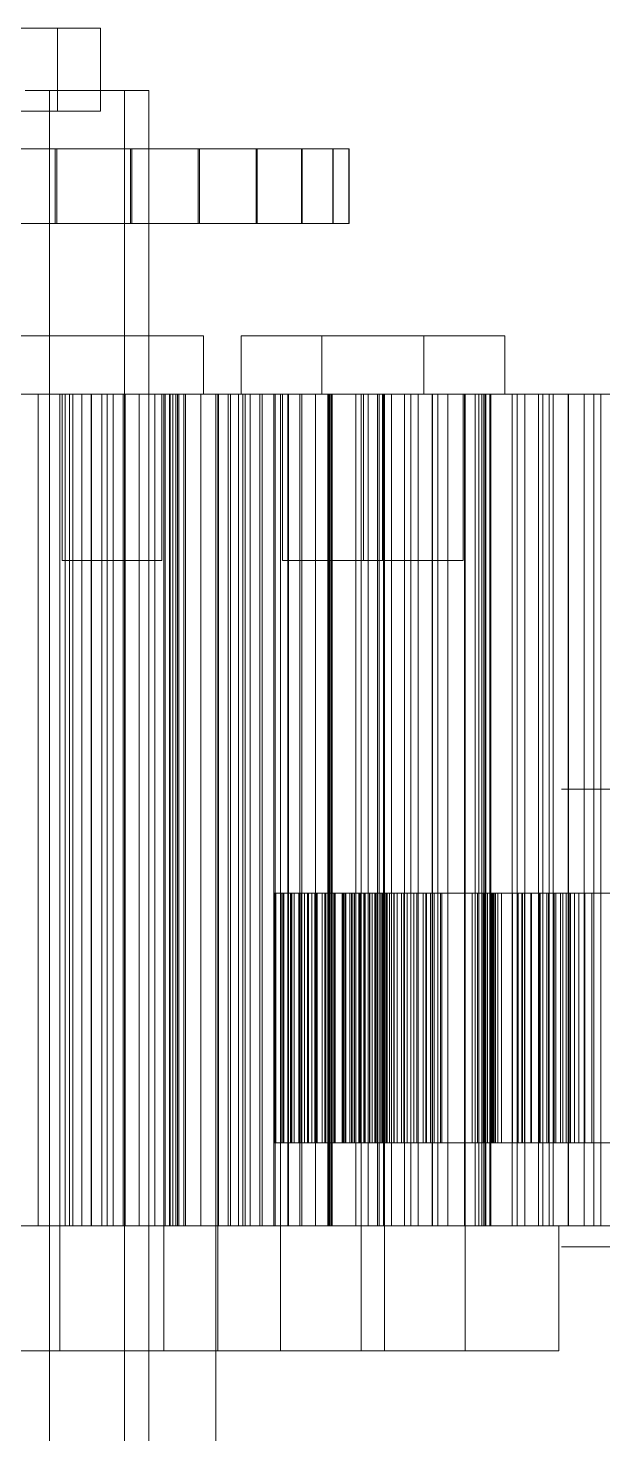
# Model space of a CAD drawing. Header units: millimetres. Extents: x -191664 to 191490, y -197311 to 10263.
# Drawn here: x 25380.5 to 25518.8, y -17500 to -17162 of the extents above; entities that cross this region are included whole.
import ezdxf

# ---------------------------------------------------------------- set-up
doc = ezdxf.new("R2010")
doc.units = ezdxf.units.MM
doc.layers.add('superior_briquetadora', color=7, linetype='Continuous', lineweight=0)
doc.layers.add('superior_C02', color=7, linetype='Continuous', lineweight=0)

msp = doc.modelspace()

# ---------------------------------------------------------------- linework, layer by layer
at = {"layer": 'superior_briquetadora', "color": 9, "true_color": 0xb9c3c2}
for p, q in [((25378.69, -17236), (25380.87, -17236)), ((25380.87, -17236), (25386.97, -17236)), ((25386.97, -17236), (25395.79, -17236)), ((25395.79, -17236), (25405.58, -17236)), ((25405.58, -17236), (25414.4, -17236)), ((25414.4, -17236), (25420.51, -17236)), ((25420.51, -17236), (25422.69, -17236)), ((25422.69, -17236), (25422.69, -17250)), ((25431.76, -17236), (25433.94, -17236)), ((25431.76, -17236), (25431.76, -17250)), ((25433.94, -17236), (25440.04, -17236)), ((25440.04, -17236), (25448.86, -17236)), ((25448.86, -17236), (25458.66, -17236)), ((25451.19, -17236), (25453.37, -17236)), ((25451.19, -17236), (25451.19, -17250)), ((25453.37, -17236), (25459.47, -17236)), ((25458.66, -17236), (25467.48, -17236)), ((25459.47, -17236), (25468.29, -17236)), ((25467.48, -17236), (25473.58, -17236)), ((25468.29, -17236), (25478.08, -17236)), ((25473.58, -17236), (25475.76, -17236)), ((25475.76, -17236), (25475.76, -17250)), ((25478.08, -17236), (25486.9, -17236)), ((25486.9, -17236), (25493.01, -17236)), ((25493.01, -17236), (25495.19, -17236)), ((25495.19, -17236), (25495.19, -17250)), ((25365.5, -17250), (25382.35, -17250)), ((25382.63, -17250), (25365.69, -17250)), ((25382.92, -17250), (25371.59, -17250)), ((25378.21, -17250), (25390.47, -17250)), ((25378.69, -17250), (25380.87, -17250)), ((25379.71, -17250), (25389.45, -17250)), ((25380.87, -17250), (25386.97, -17250)), ((25382.35, -17250), (25397.13, -17250)), ((25397.48, -17250), (25382.63, -17250)), ((25395.71, -17250), (25382.92, -17250)), ((25382.92, -17450), (25382.92, -17250)), ((25386.97, -17250), (25395.79, -17250)), ((25388.19, -17480), (25388.19, -17250)), ((25389.42, -17250), (25388.19, -17250)), ((25388.69, -17250), (25389.87, -17250)), ((25388.69, -17250), (25388.69, -17290)), ((25392.89, -17250), (25389.42, -17250)), ((25389.45, -17250), (25389.45, -17450)), ((25389.45, -17250), (25391.32, -17250)), ((25389.87, -17250), (25393.2, -17250)), ((25390.47, -17250), (25403.9, -17250)), ((25390.47, -17450), (25390.47, -17250)), ((25391.32, -17250), (25391.32, -17450)), ((25391.32, -17250), (25393.43, -17250)), ((25397.91, -17250), (25392.89, -17250)), ((25393.2, -17250), (25398.02, -17250)), ((25393.43, -17250), (25393.43, -17450)), ((25393.43, -17250), (25395.75, -17250)), ((25399.58, -17250), (25395.71, -17250)), ((25395.71, -17450), (25395.71, -17250)), ((25395.75, -17250), (25395.75, -17450)), ((25395.75, -17250), (25398.27, -17250)), ((25395.79, -17250), (25405.58, -17250)), ((25397.13, -17250), (25409.25, -17250)), ((25409.67, -17250), (25397.48, -17250)), ((25403.47, -17250), (25397.91, -17250)), ((25398.02, -17250), (25403.36, -17250)), ((25398.27, -17250), (25398.27, -17450)), ((25398.27, -17250), (25400.96, -17250)), ((25403.42, -17250), (25399.58, -17250)), ((25399.58, -17450), (25399.58, -17250)), ((25400.96, -17250), (25400.96, -17450)), ((25400.96, -17250), (25403.82, -17250)), ((25403.36, -17250), (25408.17, -17250)), ((25407.23, -17250), (25403.42, -17250)), ((25403.42, -17450), (25403.42, -17250)), ((25408.48, -17250), (25403.47, -17250)), ((25403.82, -17250), (25403.82, -17450)), ((25403.82, -17250), (25413.49, -17250)), ((25403.9, -17250), (25417.98, -17250)), ((25403.9, -17450), (25403.9, -17250)), ((25405.58, -17250), (25414.4, -17250)), ((25411, -17250), (25407.23, -17250)), ((25407.23, -17450), (25407.23, -17250)), ((25408.17, -17250), (25411.5, -17250)), ((25411.95, -17250), (25408.48, -17250)), ((25409.25, -17250), (25418.26, -17250)), ((25418.73, -17250), (25409.67, -17250)), ((25414.73, -17250), (25411, -17250)), ((25411, -17450), (25411, -17250)), ((25411.5, -17250), (25412.69, -17250)), ((25413.19, -17250), (25411.95, -17250)), ((25412.69, -17250), (25412.69, -17290)), ((25413.19, -17480), (25413.19, -17250)), ((25413.49, -17250), (25413.49, -17450)), ((25413.49, -17250), (25414.51, -17250)), ((25414.4, -17250), (25420.51, -17250)), ((25414.51, -17250), (25414.51, -17450)), ((25414.51, -17250), (25415.36, -17250)), ((25418.42, -17250), (25414.73, -17250)), ((25414.73, -17450), (25414.73, -17250)), ((25415.36, -17250), (25415.36, -17450)), ((25415.36, -17250), (25416.03, -17250)), ((25416.03, -17250), (25416.03, -17450)), ((25416.03, -17250), (25416.5, -17250)), ((25416.5, -17250), (25416.5, -17450)), ((25416.5, -17250), (25416.77, -17250)), ((25416.77, -17250), (25416.77, -17450)), ((25416.77, -17250), (25416.8, -17250)), ((25416.8, -17250), (25416.8, -17450)), ((25416.8, -17250), (25426.35, -17250)), ((25417.98, -17250), (25432.17, -17250)), ((25417.98, -17450), (25417.98, -17250)), ((25418.26, -17250), (25423.81, -17250)), ((25422.08, -17250), (25418.42, -17250)), ((25418.42, -17450), (25418.42, -17250)), ((25424.3, -17250), (25418.73, -17250)), ((25420.51, -17250), (25422.69, -17250)), ((25425.69, -17250), (25422.08, -17250)), ((25422.08, -17450), (25422.08, -17250)), ((25423.81, -17250), (25425.69, -17250)), ((25426.19, -17250), (25424.3, -17250)), ((25425.69, -17250), (25425.69, -17800)), ((25429.25, -17250), (25425.69, -17250)), ((25425.69, -17450), (25425.69, -17250)), ((25426.19, -17250), (25426.19, -17480)), ((25426.35, -17250), (25426.35, -17450)), ((25426.35, -17250), (25428.65, -17250)), ((25428.65, -17250), (25428.65, -17450)), ((25428.65, -17250), (25431.18, -17250)), ((25432.77, -17250), (25429.25, -17250)), ((25429.25, -17450), (25429.25, -17250)), ((25431.18, -17250), (25431.18, -17450)), ((25431.18, -17250), (25433.92, -17250)), ((25431.76, -17250), (25433.94, -17250)), ((25432.17, -17250), (25445.92, -17250)), ((25432.17, -17450), (25432.17, -17250)), ((25436.25, -17250), (25432.77, -17250)), ((25432.77, -17450), (25432.77, -17250)), ((25433.92, -17250), (25433.92, -17450)), ((25433.92, -17250), (25436.84, -17250)), ((25433.94, -17250), (25440.04, -17250)), ((25439.67, -17250), (25436.25, -17250)), ((25436.25, -17450), (25436.25, -17250)), ((25436.84, -17250), (25436.84, -17450)), ((25436.84, -17250), (25439.94, -17250)), ((25443.05, -17250), (25439.67, -17250)), ((25439.67, -17450), (25439.67, -17250)), ((25439.94, -17250), (25439.94, -17450)), ((25439.94, -17250), (25443.2, -17250)), ((25440.04, -17250), (25448.86, -17250)), ((25441.26, -17480), (25441.26, -17250)), ((25442.5, -17250), (25441.26, -17250)), ((25441.76, -17250), (25442.95, -17250)), ((25441.76, -17250), (25441.76, -17290)), ((25445.97, -17250), (25442.5, -17250)), ((25442.95, -17250), (25446.28, -17250)), ((25446.37, -17250), (25443.05, -17250)), ((25443.05, -17450), (25443.05, -17250)), ((25443.2, -17250), (25443.2, -17450)), ((25443.2, -17250), (25452.64, -17250)), ((25445.92, -17250), (25452.67, -17250)), ((25445.92, -17450), (25445.92, -17250)), ((25450.98, -17250), (25445.97, -17250)), ((25446.28, -17250), (25451.09, -17250)), ((25449.64, -17250), (25446.37, -17250)), ((25446.37, -17450), (25446.37, -17250)), ((25448.86, -17250), (25458.66, -17250)), ((25452.85, -17250), (25449.64, -17250)), ((25449.64, -17450), (25449.64, -17250)), ((25456.54, -17250), (25450.98, -17250)), ((25451.09, -17250), (25456.43, -17250)), ((25451.19, -17250), (25453.37, -17250)), ((25452.64, -17250), (25452.64, -17450)), ((25452.64, -17250), (25453.16, -17250)), ((25452.67, -17250), (25459.37, -17250)), ((25452.67, -17450), (25452.67, -17250)), ((25464.62, -17250), (25452.85, -17250)), ((25452.85, -17450), (25452.85, -17250)), ((25453.03, -17250), (25453.03, -17450)), ((25453.48, -17250), (25453.03, -17250)), ((25453.03, -17250), (25462.3, -17250)), ((25453.16, -17250), (25453.16, -17450)), ((25453.16, -17250), (25453.52, -17250)), ((25453.37, -17250), (25459.47, -17250)), ((25453.48, -17250), (25453.48, -17450)), ((25453.69, -17250), (25453.48, -17250)), ((25453.52, -17250), (25453.52, -17450)), ((25453.52, -17250), (25453.7, -17250)), ((25453.69, -17250), (25453.69, -17450)), ((25453.7, -17250), (25453.7, -17450)), ((25456.43, -17250), (25461.24, -17250)), ((25461.55, -17250), (25456.54, -17250)), ((25458.66, -17250), (25467.48, -17250)), ((25459.37, -17250), (25466, -17250)), ((25459.37, -17450), (25459.37, -17250)), ((25459.47, -17250), (25468.29, -17250)), ((25460.69, -17480), (25460.69, -17250)), ((25461.92, -17250), (25460.69, -17250)), ((25461.19, -17250), (25462.37, -17250)), ((25461.19, -17250), (25461.19, -17290)), ((25461.24, -17250), (25464.57, -17250)), ((25465.02, -17250), (25461.55, -17250)), ((25465.39, -17250), (25461.92, -17250)), ((25462.3, -17250), (25462.3, -17450)), ((25462.3, -17250), (25465.01, -17250)), ((25462.37, -17250), (25465.7, -17250)), ((25464.57, -17250), (25465.76, -17250)), ((25477.71, -17250), (25464.62, -17250)), ((25464.62, -17450), (25464.62, -17250)), ((25465.01, -17250), (25465.01, -17450)), ((25465.01, -17250), (25467.93, -17250)), ((25466.26, -17250), (25465.02, -17250)), ((25470.41, -17250), (25465.39, -17250)), ((25465.7, -17250), (25470.52, -17250)), ((25465.76, -17250), (25465.76, -17290)), ((25466, -17250), (25472.57, -17250)), ((25466, -17450), (25466, -17250)), ((25466.26, -17480), (25466.26, -17250)), ((25467.48, -17250), (25473.58, -17250)), ((25467.93, -17250), (25467.93, -17450)), ((25467.93, -17250), (25471.06, -17250)), ((25468.29, -17250), (25478.08, -17250)), ((25475.97, -17250), (25470.41, -17250)), ((25470.52, -17250), (25475.86, -17250)), ((25471.06, -17250), (25471.06, -17450)), ((25471.06, -17250), (25474.37, -17250)), ((25472.57, -17250), (25479.08, -17250)), ((25472.57, -17450), (25472.57, -17250)), ((25473.58, -17250), (25475.76, -17250)), ((25474.37, -17250), (25474.37, -17450)), ((25474.37, -17250), (25477.84, -17250)), ((25475.86, -17250), (25480.67, -17250)), ((25480.98, -17250), (25475.97, -17250)), ((25491.64, -17250), (25477.71, -17250)), ((25477.71, -17450), (25477.71, -17250)), ((25477.84, -17250), (25477.84, -17450)), ((25477.84, -17250), (25481.48, -17250)), ((25478.08, -17250), (25486.9, -17250)), ((25479.08, -17250), (25485.52, -17250)), ((25479.08, -17450), (25479.08, -17250)), ((25480.67, -17250), (25484, -17250)), ((25484.45, -17250), (25480.98, -17250)), ((25481.48, -17250), (25481.48, -17450)), ((25481.48, -17250), (25490.59, -17250)), ((25484, -17250), (25485.19, -17250)), ((25485.69, -17250), (25484.45, -17250)), ((25485.19, -17250), (25485.19, -17290)), ((25485.52, -17250), (25491.89, -17250)), ((25485.52, -17450), (25485.52, -17250)), ((25485.69, -17480), (25485.69, -17250)), ((25486.9, -17250), (25493.01, -17250)), ((25488.06, -17250), (25488.06, -17450)), ((25488.98, -17250), (25488.06, -17250)), ((25488.06, -17250), (25496.97, -17250)), ((25488.98, -17250), (25488.98, -17450)), ((25489.67, -17250), (25488.98, -17250)), ((25489.67, -17250), (25489.67, -17450)), ((25490.16, -17250), (25489.67, -17250)), ((25490.16, -17250), (25490.16, -17450)), ((25490.47, -17250), (25490.16, -17250)), ((25490.47, -17250), (25490.47, -17450)), ((25490.61, -17250), (25490.47, -17250)), ((25490.59, -17250), (25490.59, -17450)), ((25490.59, -17250), (25490.61, -17250)), ((25490.61, -17250), (25490.61, -17450)), ((25505.85, -17250), (25491.64, -17250)), ((25491.64, -17450), (25491.64, -17250)), ((25491.89, -17250), (25498.19, -17250)), ((25491.89, -17450), (25491.89, -17250)), ((25493.01, -17250), (25495.19, -17250)), ((25496.97, -17250), (25496.97, -17450)), ((25496.97, -17250), (25500.05, -17250)), ((25498.19, -17250), (25504.4, -17250)), ((25498.19, -17450), (25498.19, -17250)), ((25500.05, -17250), (25500.05, -17450)), ((25500.05, -17250), (25503.34, -17250)), ((25503.34, -17250), (25503.34, -17450)), ((25503.34, -17250), (25506.83, -17250)), ((25504.4, -17250), (25510.54, -17250)), ((25504.4, -17450), (25504.4, -17250)), ((25519.8, -17250), (25505.85, -17250)), ((25505.85, -17450), (25505.85, -17250)), ((25506.83, -17250), (25506.83, -17450)), ((25506.83, -17250), (25510.49, -17250)), ((25510.49, -17250), (25510.49, -17450)), ((25510.49, -17250), (25514.31, -17250)), ((25510.54, -17250), (25516.6, -17250)), ((25510.54, -17450), (25510.54, -17250)), ((25514.31, -17250), (25514.31, -17450)), ((25514.31, -17250), (25518.28, -17250)), ((25516.6, -17250), (25522.57, -17250)), ((25516.6, -17450), (25516.6, -17250)), ((25518.28, -17250), (25518.28, -17450)), ((25518.28, -17250), (25526.97, -17250)), ((25388.69, -17290), (25389.87, -17290)), ((25389.87, -17290), (25393.2, -17290)), ((25393.2, -17290), (25398.02, -17290)), ((25398.02, -17290), (25403.36, -17290)), ((25403.36, -17290), (25408.17, -17290)), ((25408.17, -17290), (25411.5, -17290)), ((25411.5, -17290), (25412.69, -17290)), ((25441.76, -17290), (25442.95, -17290)), ((25442.95, -17290), (25446.28, -17290)), ((25446.28, -17290), (25451.09, -17290)), ((25451.09, -17290), (25456.43, -17290)), ((25456.43, -17290), (25461.24, -17290)), ((25461.19, -17290), (25462.37, -17290)), ((25461.24, -17290), (25464.57, -17290)), ((25462.37, -17290), (25465.7, -17290)), ((25464.57, -17290), (25465.76, -17290)), ((25465.7, -17290), (25470.52, -17290)), ((25470.52, -17290), (25475.86, -17290)), ((25475.86, -17290), (25480.67, -17290)), ((25480.67, -17290), (25484, -17290)), ((25484, -17290), (25485.19, -17290)), ((25514.49, -17345), (25508.86, -17345)), ((25508.86, -17345), (25509.03, -17345)), ((25509.03, -17345), (25514.97, -17345)), ((25524.82, -17345), (25514.49, -17345)), ((25514.97, -17345), (25525.52, -17345)), ((25439.69, -17370), (25439.69, -17430)), ((25441.29, -17370), (25439.69, -17370)), ((25439.69, -17370), (25441.63, -17370)), ((25440.16, -17370), (25440.16, -17430)), ((25442.06, -17370), (25440.16, -17370)), ((25440.16, -17370), (25441.95, -17370)), ((25441.29, -17370), (25441.29, -17430)), ((25443.81, -17370), (25441.29, -17370)), ((25441.63, -17370), (25441.63, -17430)), ((25441.63, -17370), (25443.62, -17370)), ((25441.95, -17370), (25441.95, -17430)), ((25441.95, -17370), (25444.5, -17370)), ((25442.06, -17370), (25442.06, -17430)), ((25444.01, -17370), (25442.06, -17370)), ((25443.62, -17370), (25443.62, -17430)), ((25443.62, -17370), (25445.65, -17370)), ((25443.81, -17370), (25443.81, -17430)), ((25446.32, -17370), (25443.81, -17370)), ((25444.01, -17370), (25444.01, -17430)), ((25446, -17370), (25444.01, -17370)), ((25444.5, -17370), (25444.5, -17430)), ((25444.5, -17370), (25447.03, -17370)), ((25445.65, -17370), (25445.65, -17430)), ((25445.65, -17370), (25447.72, -17370)), ((25446, -17370), (25446, -17430)), ((25448.02, -17370), (25446, -17370)), ((25446.32, -17370), (25446.32, -17430)), ((25448.81, -17370), (25446.32, -17370)), ((25447.03, -17370), (25447.03, -17430)), ((25447.03, -17370), (25449.53, -17370)), ((25447.72, -17370), (25447.72, -17430)), ((25447.72, -17370), (25449.81, -17370)), ((25448.02, -17370), (25448.02, -17430)), ((25450.09, -17370), (25448.02, -17370)), ((25448.81, -17370), (25448.81, -17430)), ((25451.26, -17370), (25448.81, -17370)), ((25449.53, -17370), (25449.53, -17430)), ((25449.53, -17370), (25451.99, -17370)), ((25449.81, -17370), (25449.81, -17430)), ((25449.81, -17370), (25451.94, -17370)), ((25450.09, -17370), (25450.09, -17430)), ((25452.18, -17370), (25450.09, -17370)), ((25451.26, -17370), (25451.26, -17430)), ((25453.68, -17370), (25451.26, -17370)), ((25451.94, -17370), (25451.94, -17430)), ((25451.94, -17370), (25454.09, -17370)), ((25451.99, -17370), (25451.99, -17430)), ((25451.99, -17370), (25454.42, -17370)), ((25452.18, -17370), (25452.18, -17430)), ((25454.31, -17370), (25452.18, -17370)), ((25453.68, -17370), (25453.68, -17430)), ((25456.05, -17370), (25453.68, -17370)), ((25454.09, -17370), (25454.09, -17430)), ((25454.09, -17370), (25456.27, -17370)), ((25454.31, -17370), (25454.31, -17430)), ((25456.48, -17370), (25454.31, -17370)), ((25454.42, -17370), (25454.42, -17430)), ((25454.42, -17370), (25456.79, -17370)), ((25456.05, -17370), (25456.05, -17430)), ((25458.36, -17370), (25456.05, -17370)), ((25456.27, -17370), (25456.27, -17430)), ((25456.27, -17370), (25466.58, -17370)), ((25456.48, -17370), (25456.48, -17430)), ((25466.77, -17370), (25456.48, -17370)), ((25456.79, -17370), (25456.79, -17430)), ((25456.79, -17370), (25459.09, -17370)), ((25456.93, -17370), (25456.93, -17430)), ((25461.6, -17370), (25456.93, -17370)), ((25456.93, -17370), (25457.89, -17370)), ((25457.89, -17370), (25457.89, -17430)), ((25457.89, -17370), (25458.95, -17370)), ((25458.36, -17370), (25458.36, -17430)), ((25460.57, -17370), (25458.36, -17370)), ((25458.45, -17370), (25458.45, -17430)), ((25459.35, -17370), (25458.45, -17370)), ((25458.45, -17370), (25463.28, -17370)), ((25458.95, -17370), (25458.95, -17430)), ((25458.95, -17370), (25460.11, -17370)), ((25459.09, -17370), (25459.09, -17430)), ((25459.09, -17370), (25461.29, -17370)), ((25459.35, -17370), (25459.35, -17430)), ((25460.34, -17370), (25459.35, -17370)), ((25460.11, -17370), (25460.11, -17430)), ((25460.11, -17370), (25461.36, -17370)), ((25460.34, -17370), (25460.34, -17430)), ((25461.44, -17370), (25460.34, -17370)), ((25460.57, -17370), (25460.57, -17430)), ((25470.34, -17370), (25460.57, -17370)), ((25461.29, -17370), (25461.29, -17430)), ((25461.29, -17370), (25470.97, -17370)), ((25461.36, -17370), (25461.36, -17430)), ((25461.36, -17370), (25462.71, -17370)), ((25461.44, -17370), (25461.44, -17430)), ((25462.64, -17370), (25461.44, -17370)), ((25461.6, -17370), (25461.6, -17430)), ((25464.26, -17370), (25461.6, -17370)), ((25462.64, -17370), (25462.64, -17430)), ((25463.94, -17370), (25462.64, -17370)), ((25462.71, -17370), (25462.71, -17430)), ((25462.71, -17370), (25464.17, -17370)), ((25463.28, -17370), (25463.28, -17430)), ((25463.28, -17370), (25465.92, -17370)), ((25463.94, -17370), (25463.94, -17430)), ((25465.35, -17370), (25463.94, -17370)), ((25464.17, -17370), (25464.17, -17430)), ((25464.17, -17370), (25465.74, -17370)), ((25464.26, -17370), (25464.26, -17430)), ((25466.83, -17370), (25464.26, -17370)), ((25465.35, -17370), (25465.35, -17430)), ((25466.88, -17370), (25465.35, -17370)), ((25465.74, -17370), (25465.74, -17430)), ((25465.74, -17370), (25467.48, -17370)), ((25465.92, -17370), (25465.92, -17430)), ((25465.92, -17370), (25468.49, -17370)), ((25466.58, -17370), (25466.58, -17430)), ((25466.58, -17370), (25466.77, -17370)), ((25466.77, -17370), (25466.77, -17430)), ((25466.83, -17370), (25466.83, -17430)), ((25469.32, -17370), (25466.83, -17370)), ((25466.88, -17370), (25466.88, -17430)), ((25468.57, -17370), (25466.88, -17370)), ((25467.48, -17370), (25467.48, -17430)), ((25467.48, -17370), (25476.38, -17370)), ((25468.49, -17370), (25468.49, -17430)), ((25468.49, -17370), (25470.96, -17370)), ((25468.57, -17370), (25468.57, -17430)), ((25477.34, -17370), (25468.57, -17370)), ((25469.32, -17370), (25469.32, -17430)), ((25471.72, -17370), (25469.32, -17370)), ((25470.34, -17370), (25470.34, -17430)), ((25476.38, -17370), (25470.34, -17370)), ((25470.96, -17370), (25470.96, -17430)), ((25470.96, -17370), (25473.34, -17370)), ((25470.97, -17370), (25470.97, -17430)), ((25470.97, -17370), (25477.34, -17370)), ((25471.72, -17370), (25471.72, -17430)), ((25474.01, -17370), (25471.72, -17370)), ((25473.34, -17370), (25473.34, -17430)), ((25473.34, -17370), (25475.61, -17370)), ((25474.01, -17370), (25474.01, -17430)), ((25476.19, -17370), (25474.01, -17370)), ((25475.61, -17370), (25475.61, -17430)), ((25475.61, -17370), (25477.76, -17370)), ((25476.19, -17370), (25476.19, -17430)), ((25478.22, -17370), (25476.19, -17370)), ((25476.38, -17370), (25476.38, -17430)), ((25477.34, -17370), (25477.34, -17430)), ((25477.76, -17370), (25477.76, -17430)), ((25477.76, -17370), (25479.76, -17370)), ((25478.22, -17370), (25478.22, -17430)), ((25480.03, -17370), (25478.22, -17370)), ((25479.76, -17370), (25479.76, -17430)), ((25479.76, -17370), (25481.54, -17370)), ((25480.03, -17370), (25480.03, -17430)), ((25487.35, -17370), (25480.03, -17370)), ((25481.54, -17370), (25481.54, -17430)), ((25481.54, -17370), (25488.67, -17370)), ((25487.35, -17370), (25487.35, -17430)), ((25498.41, -17370), (25487.35, -17370)), ((25488.67, -17370), (25488.67, -17430)), ((25488.67, -17370), (25499.96, -17370)), ((25489.97, -17370), (25489.97, -17430)), ((25490.05, -17370), (25489.97, -17370)), ((25489.97, -17370), (25490.02, -17370)), ((25490.02, -17370), (25490.02, -17430)), ((25490.02, -17370), (25490.22, -17370)), ((25490.05, -17370), (25490.05, -17430)), ((25490.27, -17370), (25490.05, -17370)), ((25490.22, -17370), (25490.22, -17430)), ((25490.22, -17370), (25490.56, -17370)), ((25490.27, -17370), (25490.27, -17430)), ((25497.09, -17370), (25490.27, -17370)), ((25490.56, -17370), (25490.56, -17430)), ((25490.56, -17370), (25491.06, -17370)), ((25491.06, -17370), (25491.06, -17430)), ((25491.06, -17370), (25491.75, -17370)), ((25491.75, -17370), (25491.75, -17430)), ((25491.75, -17370), (25492.68, -17370)), ((25492.09, -17370), (25492.09, -17430)), ((25492.22, -17370), (25492.09, -17370)), ((25492.09, -17370), (25492.1, -17370)), ((25492.1, -17370), (25492.1, -17430)), ((25492.1, -17370), (25492.25, -17370)), ((25492.22, -17370), (25492.22, -17430)), ((25492.5, -17370), (25492.22, -17370)), ((25492.25, -17370), (25492.25, -17430)), ((25492.25, -17370), (25492.54, -17370)), ((25492.5, -17370), (25492.5, -17430)), ((25492.94, -17370), (25492.5, -17370)), ((25492.54, -17370), (25492.54, -17430)), ((25492.54, -17370), (25499.44, -17370)), ((25492.68, -17370), (25492.68, -17430)), ((25492.68, -17370), (25498.41, -17370)), ((25492.94, -17370), (25492.94, -17430)), ((25493.57, -17370), (25492.94, -17370)), ((25493.57, -17370), (25493.57, -17430)), ((25494.45, -17370), (25493.57, -17370)), ((25494.45, -17370), (25494.45, -17430)), ((25499.96, -17370), (25494.45, -17370)), ((25497.09, -17370), (25497.09, -17430)), ((25499.34, -17370), (25497.09, -17370)), ((25498.41, -17370), (25498.41, -17430)), ((25499.34, -17370), (25499.34, -17430)), ((25501.48, -17370), (25499.34, -17370)), ((25499.44, -17370), (25499.44, -17430)), ((25499.44, -17370), (25501.66, -17370)), ((25499.96, -17370), (25499.96, -17430)), ((25501.48, -17370), (25501.48, -17430)), ((25503.48, -17370), (25501.48, -17370)), ((25501.66, -17370), (25501.66, -17430)), ((25501.66, -17370), (25503.75, -17370)), ((25503.48, -17370), (25503.48, -17430)), ((25505.34, -17370), (25503.48, -17370)), ((25503.75, -17370), (25503.75, -17430)), ((25503.75, -17370), (25505.71, -17370)), ((25505.34, -17370), (25505.34, -17430)), ((25507.06, -17370), (25505.34, -17370)), ((25505.71, -17370), (25505.71, -17430)), ((25505.71, -17370), (25507.53, -17370)), ((25507.06, -17370), (25507.06, -17430)), ((25508.6, -17370), (25507.06, -17370)), ((25507.53, -17370), (25507.53, -17430)), ((25507.53, -17370), (25509.2, -17370)), ((25508.6, -17370), (25508.6, -17430)), ((25509.95, -17370), (25508.6, -17370)), ((25509.03, -17370), (25508.86, -17370)), ((25508.86, -17370), (25514.49, -17370)), ((25514.97, -17370), (25509.03, -17370)), ((25509.2, -17370), (25509.2, -17430)), ((25509.2, -17370), (25510.7, -17370)), ((25509.95, -17370), (25509.95, -17430)), ((25511.01, -17370), (25509.95, -17370)), ((25510.7, -17370), (25510.7, -17430)), ((25510.7, -17370), (25512, -17370)), ((25511.01, -17370), (25511.01, -17430)), ((25514.43, -17370), (25511.01, -17370)), ((25512, -17370), (25512, -17430)), ((25512, -17370), (25513.01, -17370)), ((25513.01, -17370), (25513.01, -17430)), ((25513.01, -17370), (25516.18, -17370)), ((25514.43, -17370), (25514.43, -17430)), ((25528.33, -17370), (25514.43, -17370)), ((25514.49, -17370), (25524.82, -17370)), ((25525.52, -17370), (25514.97, -17370)), ((25516.18, -17370), (25530.15, -17370)), ((25516.18, -17370), (25516.18, -17430)), ((25441.29, -17430), (25439.69, -17430)), ((25439.69, -17430), (25441.63, -17430)), ((25442.06, -17430), (25440.16, -17430)), ((25440.16, -17430), (25441.95, -17430)), ((25443.81, -17430), (25441.29, -17430)), ((25441.63, -17430), (25443.62, -17430)), ((25441.95, -17430), (25444.5, -17430)), ((25444.01, -17430), (25442.06, -17430)), ((25443.62, -17430), (25445.65, -17430)), ((25446.32, -17430), (25443.81, -17430)), ((25446, -17430), (25444.01, -17430)), ((25444.5, -17430), (25447.03, -17430)), ((25445.65, -17430), (25447.72, -17430)), ((25448.02, -17430), (25446, -17430)), ((25448.81, -17430), (25446.32, -17430)), ((25447.03, -17430), (25449.53, -17430)), ((25447.72, -17430), (25449.81, -17430)), ((25450.09, -17430), (25448.02, -17430)), ((25451.26, -17430), (25448.81, -17430)), ((25449.53, -17430), (25451.99, -17430)), ((25449.81, -17430), (25451.94, -17430)), ((25452.18, -17430), (25450.09, -17430)), ((25453.68, -17430), (25451.26, -17430)), ((25451.94, -17430), (25454.09, -17430)), ((25451.99, -17430), (25454.42, -17430)), ((25454.31, -17430), (25452.18, -17430)), ((25456.05, -17430), (25453.68, -17430)), ((25454.09, -17430), (25456.27, -17430)), ((25456.48, -17430), (25454.31, -17430)), ((25454.42, -17430), (25456.79, -17430)), ((25458.36, -17430), (25456.05, -17430)), ((25456.27, -17430), (25466.58, -17430)), ((25466.77, -17430), (25456.48, -17430)), ((25456.79, -17430), (25459.09, -17430)), ((25461.6, -17430), (25456.93, -17430)), ((25456.93, -17430), (25457.89, -17430)), ((25457.89, -17430), (25458.95, -17430)), ((25460.57, -17430), (25458.36, -17430)), ((25459.35, -17430), (25458.45, -17430)), ((25458.45, -17430), (25463.28, -17430)), ((25458.95, -17430), (25460.11, -17430)), ((25459.09, -17430), (25461.29, -17430)), ((25460.34, -17430), (25459.35, -17430)), ((25460.11, -17430), (25461.36, -17430)), ((25461.44, -17430), (25460.34, -17430)), ((25470.34, -17430), (25460.57, -17430)), ((25461.29, -17430), (25470.97, -17430)), ((25461.36, -17430), (25462.71, -17430)), ((25462.64, -17430), (25461.44, -17430)), ((25464.26, -17430), (25461.6, -17430)), ((25463.94, -17430), (25462.64, -17430)), ((25462.71, -17430), (25464.17, -17430)), ((25463.28, -17430), (25465.92, -17430)), ((25465.35, -17430), (25463.94, -17430)), ((25464.17, -17430), (25465.74, -17430)), ((25466.83, -17430), (25464.26, -17430)), ((25466.88, -17430), (25465.35, -17430)), ((25465.74, -17430), (25467.48, -17430)), ((25465.92, -17430), (25468.49, -17430)), ((25466.58, -17430), (25466.77, -17430)), ((25469.32, -17430), (25466.83, -17430)), ((25468.57, -17430), (25466.88, -17430)), ((25467.48, -17430), (25476.38, -17430)), ((25468.49, -17430), (25470.96, -17430)), ((25477.34, -17430), (25468.57, -17430)), ((25471.72, -17430), (25469.32, -17430)), ((25476.38, -17430), (25470.34, -17430)), ((25470.96, -17430), (25473.34, -17430)), ((25470.97, -17430), (25477.34, -17430)), ((25474.01, -17430), (25471.72, -17430)), ((25473.34, -17430), (25475.61, -17430)), ((25476.19, -17430), (25474.01, -17430)), ((25475.61, -17430), (25477.76, -17430)), ((25478.22, -17430), (25476.19, -17430)), ((25477.76, -17430), (25479.76, -17430)), ((25480.03, -17430), (25478.22, -17430)), ((25479.76, -17430), (25481.54, -17430)), ((25487.35, -17430), (25480.03, -17430)), ((25481.54, -17430), (25488.67, -17430)), ((25498.41, -17430), (25487.35, -17430)), ((25488.67, -17430), (25499.96, -17430)), ((25490.05, -17430), (25489.97, -17430)), ((25489.97, -17430), (25490.02, -17430)), ((25490.02, -17430), (25490.22, -17430)), ((25490.27, -17430), (25490.05, -17430)), ((25490.22, -17430), (25490.56, -17430)), ((25497.09, -17430), (25490.27, -17430)), ((25490.56, -17430), (25491.06, -17430)), ((25491.06, -17430), (25491.75, -17430)), ((25491.75, -17430), (25492.68, -17430)), ((25492.22, -17430), (25492.09, -17430)), ((25492.09, -17430), (25492.1, -17430)), ((25492.1, -17430), (25492.25, -17430)), ((25492.5, -17430), (25492.22, -17430)), ((25492.25, -17430), (25492.54, -17430)), ((25492.94, -17430), (25492.5, -17430)), ((25492.54, -17430), (25499.44, -17430)), ((25492.68, -17430), (25498.41, -17430)), ((25493.57, -17430), (25492.94, -17430)), ((25494.45, -17430), (25493.57, -17430)), ((25499.96, -17430), (25494.45, -17430)), ((25499.34, -17430), (25497.09, -17430)), ((25501.48, -17430), (25499.34, -17430)), ((25499.44, -17430), (25501.66, -17430)), ((25503.48, -17430), (25501.48, -17430)), ((25501.66, -17430), (25503.75, -17430)), ((25505.34, -17430), (25503.48, -17430)), ((25503.75, -17430), (25505.71, -17430)), ((25507.06, -17430), (25505.34, -17430)), ((25505.71, -17430), (25507.53, -17430)), ((25508.6, -17430), (25507.06, -17430)), ((25507.53, -17430), (25509.2, -17430)), ((25509.95, -17430), (25508.6, -17430)), ((25509.03, -17430), (25508.86, -17430)), ((25508.86, -17430), (25514.49, -17430)), ((25514.97, -17430), (25509.03, -17430)), ((25509.2, -17430), (25510.7, -17430)), ((25511.01, -17430), (25509.95, -17430)), ((25510.7, -17430), (25512, -17430)), ((25514.43, -17430), (25511.01, -17430)), ((25512, -17430), (25513.01, -17430)), ((25513.01, -17430), (25516.18, -17430)), ((25528.33, -17430), (25514.43, -17430)), ((25514.49, -17430), (25524.82, -17430)), ((25525.52, -17430), (25514.97, -17430)), ((25516.18, -17430), (25530.15, -17430)), ((25382.92, -17450), (25371.59, -17450)), ((25394.81, -17450), (25376.34, -17450)), ((25378.21, -17450), (25390.47, -17450)), ((25379.71, -17450), (25389.45, -17450)), ((25395.71, -17450), (25382.92, -17450)), ((25389.45, -17450), (25391.32, -17450)), ((25390.47, -17450), (25403.9, -17450)), ((25391.32, -17450), (25393.43, -17450)), ((25393.43, -17450), (25395.75, -17450)), ((25412.5, -17450), (25394.81, -17450)), ((25399.58, -17450), (25395.71, -17450)), ((25395.75, -17450), (25398.27, -17450)), ((25398.27, -17450), (25400.96, -17450)), ((25403.42, -17450), (25399.58, -17450)), ((25400.96, -17450), (25403.82, -17450)), ((25407.23, -17450), (25403.42, -17450)), ((25403.82, -17450), (25413.49, -17450)), ((25403.9, -17450), (25417.98, -17450)), ((25411, -17450), (25407.23, -17450)), ((25414.73, -17450), (25411, -17450)), ((25429.2, -17450), (25412.5, -17450)), ((25413.49, -17450), (25414.51, -17450)), ((25414.51, -17450), (25415.36, -17450)), ((25418.42, -17450), (25414.73, -17450)), ((25415.36, -17450), (25416.03, -17450)), ((25416.03, -17450), (25416.5, -17450)), ((25416.5, -17450), (25416.77, -17450)), ((25416.77, -17450), (25416.8, -17450)), ((25416.8, -17450), (25426.35, -17450)), ((25417.98, -17450), (25432.17, -17450)), ((25422.08, -17450), (25418.42, -17450)), ((25425.69, -17450), (25422.08, -17450)), ((25429.25, -17450), (25425.69, -17450)), ((25426.35, -17450), (25428.65, -17450)), ((25428.65, -17450), (25431.18, -17450)), ((25444.72, -17450), (25429.2, -17450)), ((25432.77, -17450), (25429.25, -17450)), ((25431.18, -17450), (25433.92, -17450)), ((25432.17, -17450), (25445.92, -17450)), ((25436.25, -17450), (25432.77, -17450)), ((25433.92, -17450), (25436.84, -17450)), ((25439.67, -17450), (25436.25, -17450)), ((25436.84, -17450), (25439.94, -17450)), ((25443.05, -17450), (25439.67, -17450)), ((25439.94, -17450), (25443.2, -17450)), ((25446.37, -17450), (25443.05, -17450)), ((25443.2, -17450), (25452.64, -17450)), ((25458.87, -17450), (25444.72, -17450)), ((25445.92, -17450), (25452.67, -17450)), ((25449.64, -17450), (25446.37, -17450)), ((25452.85, -17450), (25449.64, -17450)), ((25452.64, -17450), (25453.16, -17450)), ((25452.67, -17450), (25459.37, -17450)), ((25464.62, -17450), (25452.85, -17450)), ((25453.48, -17450), (25453.03, -17450)), ((25453.03, -17450), (25462.3, -17450)), ((25453.16, -17450), (25453.52, -17450)), ((25453.69, -17450), (25453.48, -17450)), ((25453.52, -17450), (25453.7, -17450)), ((25471.48, -17450), (25458.87, -17450)), ((25459.37, -17450), (25466, -17450)), ((25462.3, -17450), (25465.01, -17450)), ((25477.71, -17450), (25464.62, -17450)), ((25465.01, -17450), (25467.93, -17450)), ((25466, -17450), (25472.57, -17450)), ((25467.93, -17450), (25471.06, -17450)), ((25471.06, -17450), (25474.37, -17450)), ((25482.42, -17450), (25471.48, -17450)), ((25472.57, -17450), (25479.08, -17450)), ((25474.37, -17450), (25477.84, -17450)), ((25491.64, -17450), (25477.71, -17450)), ((25477.84, -17450), (25481.48, -17450)), ((25479.08, -17450), (25485.52, -17450)), ((25481.48, -17450), (25490.59, -17450)), ((25491.55, -17450), (25482.42, -17450)), ((25485.52, -17450), (25491.89, -17450)), ((25488.98, -17450), (25488.06, -17450)), ((25488.06, -17450), (25496.97, -17450)), ((25489.67, -17450), (25488.98, -17450)), ((25490.16, -17450), (25489.67, -17450)), ((25490.47, -17450), (25490.16, -17450)), ((25490.61, -17450), (25490.47, -17450)), ((25490.59, -17450), (25490.61, -17450)), ((25498.76, -17450), (25491.55, -17450)), ((25505.85, -17450), (25491.64, -17450)), ((25491.89, -17450), (25498.19, -17450)), ((25496.97, -17450), (25500.05, -17450)), ((25498.19, -17450), (25504.4, -17450)), ((25503.98, -17450), (25498.76, -17450)), ((25500.05, -17450), (25503.34, -17450)), ((25503.34, -17450), (25506.83, -17450)), ((25507.13, -17450), (25503.98, -17450)), ((25504.4, -17450), (25510.54, -17450)), ((25519.8, -17450), (25505.85, -17450)), ((25506.83, -17450), (25510.49, -17450)), ((25508.19, -17450), (25507.13, -17450)), ((25508.19, -17450), (25508.19, -17480)), ((25510.49, -17450), (25514.31, -17450)), ((25510.54, -17450), (25516.6, -17450)), ((25514.31, -17450), (25518.28, -17450)), ((25516.6, -17450), (25522.57, -17450)), ((25518.28, -17450), (25526.97, -17450)), ((25514.49, -17455), (25508.86, -17455)), ((25508.86, -17455), (25509.03, -17455)), ((25509.03, -17455), (25514.97, -17455)), ((25524.82, -17455), (25514.49, -17455)), ((25514.97, -17455), (25525.52, -17455)), ((25382.63, -17480), (25365.69, -17480)), ((25376.34, -17480), (25394.81, -17480)), ((25397.48, -17480), (25382.63, -17480)), ((25389.42, -17480), (25388.19, -17480)), ((25392.89, -17480), (25389.42, -17480)), ((25397.91, -17480), (25392.89, -17480)), ((25394.81, -17480), (25412.5, -17480)), ((25409.67, -17480), (25397.48, -17480)), ((25403.47, -17480), (25397.91, -17480)), ((25408.48, -17480), (25403.47, -17480)), ((25411.95, -17480), (25408.48, -17480)), ((25418.73, -17480), (25409.67, -17480)), ((25413.19, -17480), (25411.95, -17480)), ((25412.5, -17480), (25429.2, -17480)), ((25424.3, -17480), (25418.73, -17480)), ((25426.19, -17480), (25424.3, -17480)), ((25429.2, -17480), (25444.72, -17480)), ((25442.5, -17480), (25441.26, -17480)), ((25445.97, -17480), (25442.5, -17480)), ((25444.72, -17480), (25458.87, -17480)), ((25450.98, -17480), (25445.97, -17480)), ((25456.54, -17480), (25450.98, -17480)), ((25461.55, -17480), (25456.54, -17480)), ((25458.87, -17480), (25471.48, -17480)), ((25461.92, -17480), (25460.69, -17480)), ((25465.02, -17480), (25461.55, -17480)), ((25465.39, -17480), (25461.92, -17480)), ((25466.26, -17480), (25465.02, -17480)), ((25470.41, -17480), (25465.39, -17480)), ((25475.97, -17480), (25470.41, -17480)), ((25471.48, -17480), (25482.42, -17480)), ((25480.98, -17480), (25475.97, -17480)), ((25484.45, -17480), (25480.98, -17480)), ((25482.42, -17480), (25491.55, -17480)), ((25485.69, -17480), (25484.45, -17480)), ((25491.55, -17480), (25498.76, -17480)), ((25498.76, -17480), (25503.98, -17480)), ((25503.98, -17480), (25507.13, -17480)), ((25507.13, -17480), (25508.19, -17480))]:
    msp.add_line(p, q, dxfattribs=at)
at = {"layer": 'superior_C02', "color": 139, "true_color": 0x354b57}
for p, q in [((25387.62, -17162), (25353.03, -17162)), ((25397.93, -17162), (25363.34, -17162)), ((25387.62, -17182), (25387.62, -17162)), ((25387.62, -17162), (25397.93, -17162)), ((25397.93, -17162), (25397.93, -17182)), ((25403.75, -17177), (25379.84, -17177)), ((25385.68, -17177), (25379.84, -17177)), ((25385.68, -17580), (25385.68, -17177)), ((25385.68, -17177), (25409.59, -17177)), ((25403.75, -17580), (25403.75, -17177)), ((25403.75, -17177), (25409.59, -17177)), ((25409.59, -17177), (25409.59, -17580)), ((25387.62, -17182), (25353.03, -17182)), ((25363.34, -17182), (25397.93, -17182)), ((25397.93, -17182), (25387.62, -17182))]:
    msp.add_line(p, q, dxfattribs=at)
at = {"layer": 'superior_C02', "color": 9, "true_color": 0xbac6cb}
for p, q in [((25387.02, -17191), (25367.78, -17191)), ((25368.19, -17191), (25387.41, -17191)), ((25405.14, -17191), (25387.02, -17191)), ((25387.02, -17209), (25387.02, -17191)), ((25387.41, -17191), (25405.51, -17191)), ((25387.41, -17209), (25387.41, -17191)), ((25421.47, -17191), (25405.14, -17191)), ((25405.14, -17209), (25405.14, -17191)), ((25405.51, -17191), (25421.79, -17191)), ((25405.51, -17209), (25405.51, -17191)), ((25435.36, -17191), (25421.47, -17191)), ((25421.47, -17209), (25421.47, -17191)), ((25421.79, -17191), (25435.62, -17191)), ((25421.79, -17209), (25421.79, -17191)), ((25446.28, -17191), (25435.36, -17191)), ((25435.36, -17209), (25435.36, -17191)), ((25435.62, -17191), (25446.48, -17191)), ((25435.62, -17209), (25435.62, -17191)), ((25453.82, -17191), (25446.28, -17191)), ((25446.28, -17209), (25446.28, -17191)), ((25446.48, -17191), (25453.94, -17191)), ((25446.48, -17209), (25446.48, -17191)), ((25457.68, -17191), (25453.82, -17191)), ((25453.82, -17191), (25453.82, -17209)), ((25453.94, -17191), (25457.73, -17191)), ((25453.94, -17209), (25453.94, -17191)), ((25457.73, -17191), (25457.68, -17191)), ((25457.68, -17209), (25457.68, -17191)), ((25457.73, -17209), (25457.73, -17191)), ((25367.78, -17209), (25387.02, -17209)), ((25387.41, -17209), (25368.19, -17209)), ((25387.02, -17209), (25405.14, -17209)), ((25405.51, -17209), (25387.41, -17209)), ((25405.14, -17209), (25421.47, -17209)), ((25421.79, -17209), (25405.51, -17209)), ((25421.47, -17209), (25435.36, -17209)), ((25435.62, -17209), (25421.79, -17209)), ((25435.36, -17209), (25446.28, -17209)), ((25446.48, -17209), (25435.62, -17209)), ((25446.28, -17209), (25453.82, -17209)), ((25453.94, -17209), (25446.48, -17209)), ((25453.82, -17209), (25457.68, -17209)), ((25457.73, -17209), (25453.94, -17209)), ((25457.68, -17209), (25457.73, -17209))]:
    msp.add_line(p, q, dxfattribs=at)

doc.saveas('drawing.dxf')
